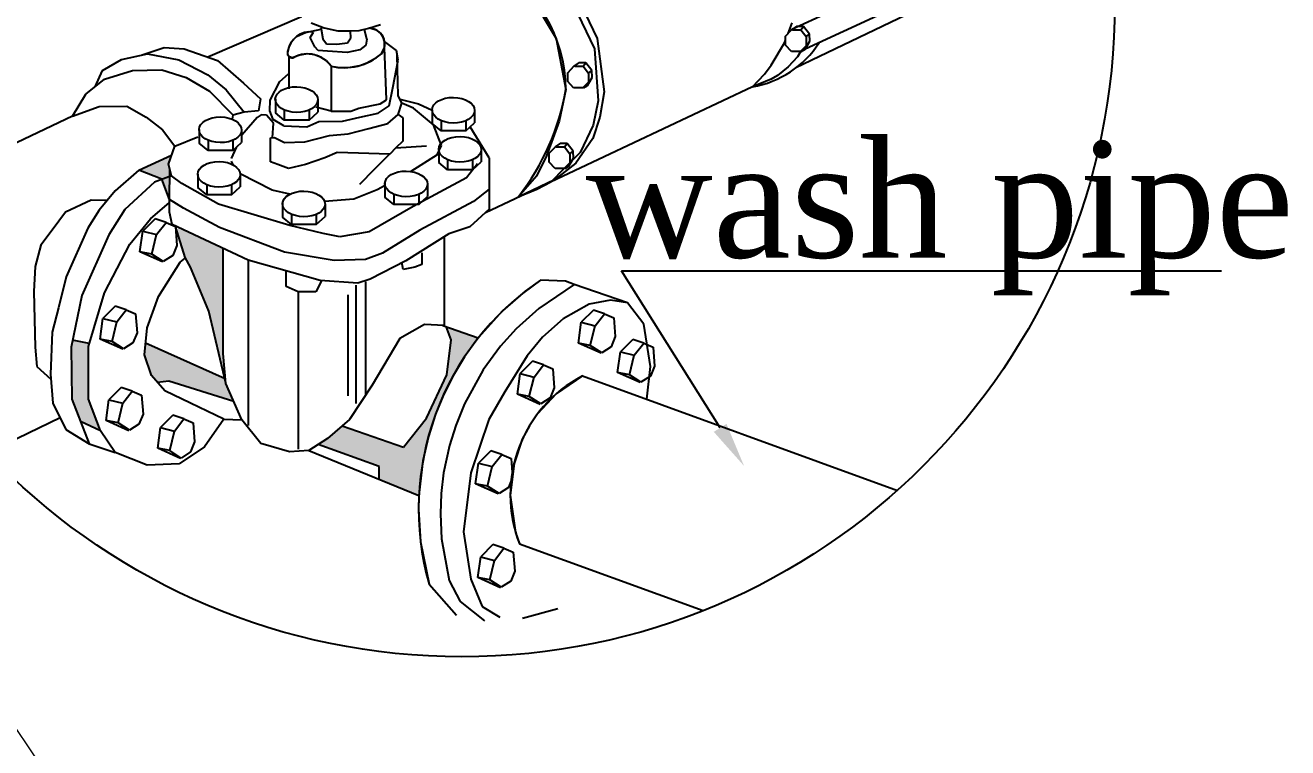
# Model space of a CAD drawing. Header units: inches. Extents: x 1824 to 2531, y 1185 to 2290.
# Drawn here: x 2148.74 to 2176.08, y 1298.76 to 1314.39 of the extents above; entities that cross this region are included whole.
import ezdxf

# ---------------------------------------------------------------- set-up
doc = ezdxf.new("R2010")
doc.units = ezdxf.units.IN
doc.header["$MEASUREMENT"] = 0
doc.layers.add('KHRRBA', color=6, linetype='Continuous')
doc.styles.add('ROMANTIC', font='times.ttf')

msp = doc.modelspace()

# ---------------------------------------------------------------- hatches: boundary and pattern name
at = {"lineweight": 25}
h = msp.add_hatch(color=256, dxfattribs=at)
h.paths.add_polyline_path([(2151.844, 1311.385), (2151.911, 1311.578), (2151.204, 1311.253), (2151.702, 1311.058), (2151.874, 1311.121), (2151.876, 1311.259)])
h.paths.add_polyline_path([(2151.874, 1311.121), (2151.702, 1311.058), (2151.863, 1310.622)])
for points in [[(2153.026, 1309.561), (2152.065, 1310.015), (2152.015, 1309.967), (2152.201, 1309.362), (2152.319, 1309.156), (2152.716, 1308.201), (2153.057, 1306.748), (2153.074, 1306.741), (2153.026, 1307.287)], [(2156.403, 1304.845), (2156.403, 1304.567), (2157.266, 1304.215, -0.156044), (2158.548, 1307.623), (2157.857, 1307.866), (2157.963, 1307.585), (2157.866, 1306.826), (2157.429, 1305.889), (2156.928, 1305.26), (2155.606, 1305.724), (2155.284, 1305.446), (2155.084, 1305.317)], [(2149.941, 1305.816), (2150.369, 1305.615), (2150.109, 1306.297), (2150.109, 1307.506), (2149.768, 1307.576), (2149.736, 1307.423), (2149.753, 1306.299)], [(2151.348, 1307.511), (2151.323, 1307.262), (2151.477, 1306.809), (2151.604, 1306.661), (2151.851, 1306.691), (2153.258, 1306.246), (2153.083, 1306.637), (2153.082, 1306.642), (2153.057, 1306.748)]]:
    msp.add_hatch(color=256, dxfattribs=at).paths.add_polyline_path(points)

# ---------------------------------------------------------------- linework, layer by layer
for p, q in [((2170.609, 1316.733), (2165.342, 1314.299)), ((2170.794, 1316.262), (2165.63, 1313.874)), ((2169.814, 1315.575), (2165.426, 1313.467)), ((2159.666, 1315.065), (2160.238, 1314.106)), ((2160.412, 1315.249), (2161.065, 1313.882)), ((2160.594, 1315.212), (2161.125, 1314.103)), ((2154.722, 1314.57), (2152.746, 1313.724)), ((2154.932, 1314.446), (2155.212, 1314.335)), ((2165.256, 1314.21), (2165.346, 1314.444)), ((2154.617, 1314.147), (2154.809, 1314.235)), ((2154.809, 1314.235), (2155.146, 1314.308)), ((2154.912, 1314.123), (2154.983, 1314.242)), ((2155.146, 1314.308), (2155.161, 1314.351)), ((2155.146, 1314.308), (2155.185, 1314.1)), ((2155.212, 1314.335), (2155.511, 1314.272)), ((2155.511, 1314.272), (2155.786, 1314.272)), ((2155.786, 1314.272), (2155.975, 1314.278)), ((2155.792, 1314.117), (2155.787, 1314.261)), ((2155.975, 1314.278), (2156.18, 1314.329)), ((2156.134, 1314.088), (2156.089, 1314.299)), ((2156.18, 1314.329), (2156.43, 1314.409)), ((2156.359, 1314.279), (2156.205, 1314.328)), ((2156.438, 1314.215), (2156.359, 1314.279)), ((2156.491, 1314.136), (2156.438, 1314.215)), ((2165.2, 1314.153), (2165.342, 1314.299)), ((2165.338, 1314.295), (2165.454, 1314.372)), ((2165.355, 1314.294), (2165.533, 1314.294)), ((2165.591, 1314.363), (2165.441, 1314.363)), ((2165.533, 1314.294), (2165.591, 1314.363)), ((2165.533, 1314.294), (2165.647, 1314.144)), ((2165.721, 1314.2), (2165.591, 1314.363)), ((2165.647, 1314.144), (2165.721, 1314.2)), ((2165.729, 1314.046), (2165.721, 1314.2)), ((2151.276, 1313.748), (2151.749, 1313.909)), ((2151.749, 1313.909), (2152.185, 1313.88)), ((2154.426, 1313.821), (2154.467, 1313.962)), ((2154.467, 1313.962), (2154.506, 1314.029)), ((2154.506, 1314.029), (2154.617, 1314.147)), ((2155.014, 1313.922), (2154.912, 1314.123)), ((2155.084, 1313.843), (2155.014, 1313.922)), ((2155.185, 1314.1), (2155.266, 1313.987)), ((2155.266, 1313.987), (2155.489, 1313.981)), ((2155.489, 1313.981), (2155.716, 1314.008)), ((2155.716, 1314.008), (2155.792, 1314.117)), ((2156.118, 1313.959), (2155.984, 1313.857)), ((2156.134, 1314.088), (2156.118, 1313.959)), ((2156.455, 1313.773), (2156.519, 1313.91)), ((2156.522, 1314.039), (2156.491, 1314.136)), ((2156.519, 1313.91), (2156.522, 1314.039)), ((2156.561, 1312.774), (2156.519, 1313.91)), ((2156.78, 1313.841), (2156.522, 1314.039)), ((2160.238, 1314.106), (2160.447, 1312.998)), ((2161.125, 1314.103), (2161.274, 1312.95)), ((2164.894, 1313.524), (2165.178, 1314.01)), ((2165.178, 1314.01), (2165.2, 1314.066)), ((2165.2, 1313.962), (2165.2, 1314.153)), ((2165.328, 1313.825), (2165.2, 1313.962)), ((2165.647, 1313.948), (2165.529, 1313.825)), ((2165.63, 1313.874), (2165.729, 1314.046)), ((2165.647, 1314.144), (2165.647, 1313.948)), ((2165.656, 1313.951), (2165.729, 1314.046)), ((2150.418, 1313.411), (2150.824, 1313.65)), ((2150.824, 1313.65), (2151.39, 1313.773)), ((2151.39, 1313.773), (2152.07, 1313.645)), ((2152.07, 1313.645), (2152.696, 1313.318)), ((2152.185, 1313.88), (2152.903, 1313.631)), ((2152.746, 1313.724), (2152.696, 1313.703)), ((2152.903, 1313.631), (2153.464, 1313.137)), ((2154.426, 1313.746), (2154.426, 1313.821)), ((2154.451, 1313.711), (2154.426, 1313.746)), ((2154.451, 1313.711), (2154.451, 1313.015)), ((2154.518, 1313.685), (2154.451, 1313.711)), ((2154.564, 1313.697), (2154.518, 1313.685)), ((2154.687, 1313.746), (2154.564, 1313.697)), ((2154.855, 1313.769), (2154.687, 1313.746)), ((2155.001, 1313.752), (2154.855, 1313.769)), ((2155.151, 1313.695), (2155.001, 1313.752)), ((2155.287, 1313.831), (2155.084, 1313.843)), ((2155.261, 1313.618), (2155.151, 1313.695)), ((2155.711, 1313.804), (2155.287, 1313.831)), ((2155.984, 1313.857), (2155.711, 1313.804)), ((2156.137, 1313.575), (2156.346, 1313.69)), ((2156.346, 1313.69), (2156.455, 1313.773)), ((2156.704, 1313.035), (2156.815, 1313.638)), ((2156.815, 1313.638), (2156.78, 1313.841)), ((2156.818, 1312.87), (2156.797, 1313.739)), ((2161.065, 1313.882), (2161.147, 1312.755)), ((2165.458, 1313.707), (2165.261, 1313.49)), ((2165.529, 1313.825), (2165.328, 1313.825)), ((2165.537, 1313.833), (2165.458, 1313.707)), ((2165.544, 1313.823), (2165.63, 1313.874)), ((2150.255, 1313.06), (2150.418, 1313.411)), ((2150.459, 1313.223), (2151.065, 1313.413)), ((2151.065, 1313.413), (2151.7, 1313.424)), ((2151.7, 1313.424), (2152.227, 1313.258)), ((2155.365, 1313.504), (2155.261, 1313.618)), ((2155.365, 1313.504), (2155.365, 1312.53)), ((2155.365, 1313.504), (2155.556, 1313.476)), ((2155.556, 1313.476), (2155.786, 1313.481)), ((2155.786, 1313.481), (2155.986, 1313.521)), ((2155.986, 1313.521), (2156.137, 1313.575)), ((2160.486, 1313.364), (2160.628, 1313.51)), ((2160.486, 1313.172), (2160.486, 1313.364)), ((2160.624, 1313.505), (2160.74, 1313.583)), ((2160.642, 1313.505), (2160.82, 1313.505)), ((2160.877, 1313.574), (2160.727, 1313.574)), ((2160.82, 1313.505), (2160.877, 1313.574)), ((2160.82, 1313.505), (2160.934, 1313.355)), ((2161.007, 1313.411), (2160.877, 1313.574)), ((2160.934, 1313.355), (2161.007, 1313.411)), ((2160.934, 1313.355), (2160.934, 1313.159)), ((2161.015, 1313.257), (2161.007, 1313.411)), ((2164.747, 1313.335), (2164.894, 1313.524)), ((2165.261, 1313.49), (2165.031, 1313.306)), ((2150.052, 1312.897), (2150.459, 1313.223)), ((2152.227, 1313.258), (2152.732, 1312.965)), ((2152.696, 1313.318), (2153.093, 1312.99)), ((2153.464, 1313.137), (2153.836, 1312.797)), ((2154.048, 1312.773), (2154.254, 1313.175)), ((2154.254, 1313.175), (2154.441, 1313.342)), ((2160.614, 1313.036), (2160.486, 1313.172)), ((2160.934, 1313.159), (2160.815, 1313.036)), ((2160.83, 1313.034), (2160.916, 1313.085)), ((2160.916, 1313.085), (2161.015, 1313.257)), ((2160.942, 1313.162), (2161.015, 1313.257)), ((2164.487, 1313.058), (2164.747, 1313.335)), ((2164.894, 1313.223), (2164.487, 1313.058)), ((2165.031, 1313.306), (2164.894, 1313.223)), ((2149.763, 1312.426), (2150.052, 1312.897)), ((2152.732, 1312.965), (2153.229, 1312.463)), ((2153.093, 1312.99), (2153.479, 1312.512)), ((2156.623, 1312.649), (2156.704, 1313.035)), ((2156.892, 1312.706), (2156.818, 1312.87)), ((2164.487, 1313.058), (2158.705, 1310.333)), ((2160.447, 1312.998), (2160.301, 1312.315)), ((2160.815, 1313.036), (2160.614, 1313.036)), ((2161.274, 1312.95), (2161.185, 1312.403)), ((2149.763, 1312.426), (2150.341, 1312.635)), ((2150.341, 1312.635), (2150.943, 1312.643)), ((2150.943, 1312.643), (2151.36, 1312.399)), ((2153.794, 1312.537), (2153.479, 1312.512)), ((2153.836, 1312.797), (2153.794, 1312.537)), ((2154.038, 1312.538), (2154.048, 1312.773)), ((2154.107, 1312.352), (2154.038, 1312.538)), ((2154.157, 1312.789), (2154.157, 1312.496)), ((2154.351, 1312.558), (2154.351, 1312.338)), ((2154.888, 1312.557), (2154.888, 1312.338)), ((2155.365, 1312.53), (2155.035, 1312.619)), ((2155.076, 1312.777), (2155.076, 1312.51)), ((2155.365, 1312.53), (2155.79, 1312.533)), ((2155.79, 1312.533), (2155.963, 1312.596)), ((2155.963, 1312.596), (2156.427, 1312.69)), ((2156.386, 1312.487), (2156.623, 1312.649)), ((2156.427, 1312.69), (2156.561, 1312.774)), ((2156.815, 1312.46), (2156.892, 1312.706)), ((2156.855, 1312.788), (2157.259, 1312.687)), ((2157.147, 1312.593), (2156.892, 1312.706)), ((2157.583, 1312.235), (2157.147, 1312.593)), ((2157.259, 1312.687), (2157.552, 1312.554)), ((2157.552, 1312.558), (2157.552, 1312.265)), ((2158.471, 1312.546), (2158.471, 1312.279)), ((2161.147, 1312.755), (2161.035, 1312.225)), ((2149.763, 1312.426), (2146.049, 1310.662)), ((2151.36, 1312.399), (2151.715, 1312.126)), ((2153.235, 1312.442), (2153.221, 1312.356)), ((2153.229, 1312.463), (2153.229, 1312.463)), ((2153.479, 1312.512), (2153.235, 1312.442)), ((2153.762, 1312.392), (2153.428, 1312.015)), ((2153.848, 1312.454), (2153.762, 1312.392)), ((2153.966, 1312.447), (2153.848, 1312.454)), ((2154.12, 1312.274), (2153.966, 1312.447)), ((2154.097, 1311.958), (2154.12, 1312.274)), ((2154.343, 1312.216), (2154.107, 1312.352)), ((2154.351, 1312.338), (2154.157, 1312.496)), ((2154.888, 1312.338), (2154.351, 1312.338)), ((2154.838, 1312.195), (2155.101, 1312.311)), ((2154.888, 1312.338), (2155.076, 1312.51)), ((2155.101, 1312.311), (2155.614, 1312.317)), ((2155.614, 1312.317), (2155.989, 1312.4)), ((2155.989, 1312.4), (2156.386, 1312.487)), ((2156.18, 1312.156), (2156.59, 1312.263)), ((2156.59, 1312.263), (2156.815, 1312.46)), ((2156.815, 1312.46), (2156.915, 1312.39)), ((2156.915, 1312.39), (2156.915, 1311.885)), ((2157.746, 1312.107), (2157.552, 1312.265)), ((2157.746, 1312.328), (2157.746, 1312.107)), ((2158.283, 1312.326), (2158.283, 1312.107)), ((2158.283, 1312.107), (2158.471, 1312.279)), ((2160.301, 1312.315), (2160.03, 1311.566)), ((2160.301, 1312.315), (2160.301, 1312.315)), ((2161.185, 1312.403), (2161.03, 1311.937)), ((2151.715, 1312.126), (2151.979, 1311.771)), ((2152.505, 1312.134), (2152.505, 1311.841)), ((2153.424, 1312.122), (2153.424, 1311.855)), ((2154.343, 1312.216), (2154.838, 1312.195)), ((2154.794, 1311.866), (2155.332, 1312.007)), ((2155.332, 1312.007), (2155.734, 1312.04)), ((2155.734, 1312.04), (2156.18, 1312.156)), ((2157.751, 1311.789), (2157.583, 1312.235)), ((2158.283, 1312.107), (2157.746, 1312.107)), ((2158.789, 1311.519), (2158.377, 1312.193)), ((2161.035, 1312.225), (2160.755, 1311.639)), ((2151.844, 1311.385), (2151.979, 1311.771)), ((2151.979, 1311.771), (2152.479, 1311.976)), ((2152.699, 1311.683), (2152.505, 1311.841)), ((2152.699, 1311.904), (2152.699, 1311.683)), ((2153.307, 1311.748), (2153.199, 1311.509)), ((2153.236, 1311.902), (2153.236, 1311.683)), ((2153.236, 1311.683), (2153.424, 1311.855)), ((2154.053, 1311.955), (2154.141, 1311.962)), ((2154.053, 1311.434), (2154.053, 1311.955)), ((2154.141, 1311.962), (2154.352, 1311.853)), ((2154.352, 1311.853), (2154.794, 1311.866)), ((2156.768, 1311.738), (2156.633, 1311.603)), ((2156.915, 1311.885), (2156.768, 1311.738)), ((2156.768, 1311.738), (2157.428, 1311.779)), ((2157.662, 1311.589), (2157.751, 1311.789)), ((2157.693, 1311.712), (2157.693, 1311.419)), ((2160.085, 1311.62), (2160.226, 1311.766)), ((2160.222, 1311.762), (2160.338, 1311.839)), ((2160.24, 1311.761), (2160.418, 1311.761)), ((2160.476, 1311.83), (2160.325, 1311.83)), ((2160.418, 1311.761), (2160.476, 1311.83)), ((2160.418, 1311.761), (2160.532, 1311.611)), ((2160.606, 1311.667), (2160.476, 1311.83)), ((2161.03, 1311.937), (2160.663, 1311.404)), ((2151.204, 1311.253), (2151.911, 1311.578)), ((2153.236, 1311.683), (2152.699, 1311.683)), ((2153.245, 1311.368), (2153.211, 1311.447)), ((2154.211, 1311.375), (2154.053, 1311.434)), ((2155.231, 1311.525), (2154.808, 1311.378)), ((2155.496, 1311.637), (2155.231, 1311.525)), ((2155.958, 1311.623), (2155.496, 1311.637)), ((2156.626, 1311.603), (2155.958, 1311.623)), ((2156.626, 1311.603), (2156.298, 1311.268)), ((2157.662, 1311.589), (2157.093, 1311.227)), ((2157.887, 1311.482), (2157.887, 1311.262)), ((2158.424, 1311.48), (2158.424, 1311.262)), ((2158.424, 1311.262), (2158.612, 1311.434)), ((2158.612, 1311.701), (2158.612, 1311.434)), ((2158.789, 1311.519), (2158.789, 1310.844)), ((2160.03, 1311.566), (2159.81, 1311.126)), ((2160.085, 1311.429), (2160.085, 1311.62)), ((2160.755, 1311.639), (2160.413, 1311.292)), ((2160.514, 1311.341), (2160.613, 1311.513)), ((2160.532, 1311.611), (2160.606, 1311.667)), ((2160.532, 1311.611), (2160.532, 1311.415)), ((2160.54, 1311.418), (2160.613, 1311.513)), ((2160.613, 1311.513), (2160.606, 1311.667)), ((2151.204, 1311.253), (2150.688, 1310.804)), ((2151.702, 1311.058), (2151.204, 1311.253)), ((2151.909, 1311.134), (2151.844, 1311.385)), ((2151.863, 1310.622), (2151.876, 1311.259)), ((2152.477, 1311.171), (2152.477, 1310.878)), ((2154.089, 1310.819), (2153.396, 1311.173)), ((2153.396, 1311.159), (2153.396, 1310.892)), ((2154.439, 1311.288), (2154.211, 1311.375)), ((2154.808, 1311.378), (2154.439, 1311.288)), ((2156.298, 1311.268), (2155.981, 1310.944)), ((2157.887, 1311.262), (2157.693, 1311.419)), ((2158.424, 1311.262), (2157.887, 1311.262)), ((2158.536, 1311.392), (2158.295, 1311.087)), ((2160.212, 1311.292), (2160.085, 1311.429)), ((2160.413, 1311.292), (2160.12, 1310.995)), ((2160.663, 1311.404), (2160.2, 1311.046)), ((2160.413, 1311.292), (2160.212, 1311.292)), ((2160.532, 1311.415), (2160.413, 1311.292)), ((2160.428, 1311.29), (2160.514, 1311.341)), ((2151.54, 1310.998), (2150.899, 1310.401)), ((2151.909, 1311.134), (2151.54, 1310.998)), ((2151.863, 1310.622), (2151.702, 1311.058)), ((2152.13, 1310.968), (2151.909, 1311.134)), ((2152.924, 1310.521), (2152.13, 1310.968)), ((2152.671, 1310.941), (2152.671, 1310.72)), ((2153.208, 1310.939), (2153.208, 1310.72)), ((2153.208, 1310.72), (2153.396, 1310.892)), ((2156.534, 1310.923), (2156.359, 1310.827)), ((2156.53, 1310.964), (2156.53, 1310.671)), ((2158.295, 1311.087), (2157.139, 1310.466)), ((2157.449, 1310.952), (2157.449, 1310.685)), ((2159.81, 1311.126), (2159.412, 1310.674)), ((2160.2, 1311.046), (2159.412, 1310.674)), ((2160.12, 1310.995), (2159.819, 1310.836)), ((2150.688, 1310.804), (2150.341, 1310.389)), ((2152.166, 1310.43), (2151.863, 1310.622)), ((2151.868, 1310.344), (2151.863, 1310.622)), ((2152.671, 1310.72), (2152.477, 1310.878)), ((2153.208, 1310.72), (2152.671, 1310.72)), ((2154.473, 1310.737), (2154.089, 1310.819)), ((2155.853, 1310.624), (2155.221, 1310.58)), ((2156.359, 1310.827), (2155.853, 1310.624)), ((2156.724, 1310.513), (2156.53, 1310.671)), ((2156.724, 1310.734), (2156.724, 1310.513)), ((2157.261, 1310.732), (2157.261, 1310.513)), ((2157.261, 1310.513), (2157.449, 1310.685)), ((2158.789, 1310.844), (2158.448, 1310.579)), ((2158.789, 1310.844), (2158.789, 1310.41)), ((2159.819, 1310.836), (2159.412, 1310.674)), ((2149.614, 1310.346), (2149.327, 1309.959)), ((2150.173, 1310.603), (2149.614, 1310.346)), ((2150.341, 1310.389), (2150.099, 1309.997)), ((2150.514, 1310.596), (2150.173, 1310.603)), ((2150.454, 1310.563), (2150.479, 1310.554)), ((2150.899, 1310.401), (2150.551, 1309.853)), ((2151.457, 1310.199), (2151.864, 1310.558)), ((2151.926, 1310.08), (2151.868, 1310.344)), ((2152.948, 1310.013), (2152.166, 1310.43)), ((2154.469, 1310.059), (2152.924, 1310.521)), ((2154.313, 1310.53), (2154.313, 1310.237)), ((2155.232, 1310.518), (2155.232, 1310.251)), ((2157.139, 1310.466), (2156.186, 1309.92)), ((2157.261, 1310.513), (2156.724, 1310.513)), ((2158.448, 1310.579), (2157.286, 1309.96)), ((2158.789, 1310.41), (2158.365, 1310.025)), ((2151.007, 1309.657), (2151.457, 1310.199)), ((2151.552, 1310.203), (2151.285, 1309.937)), ((2151.79, 1310.123), (2151.552, 1310.203)), ((2151.585, 1309.861), (2151.79, 1310.123)), ((2151.79, 1310.123), (2151.992, 1310.036)), ((2153.566, 1309.306), (2151.926, 1310.08)), ((2154.507, 1310.08), (2154.313, 1310.237)), ((2154.507, 1310.3), (2154.507, 1310.08)), ((2155.044, 1310.08), (2154.507, 1310.08)), ((2155.044, 1310.298), (2155.044, 1310.08)), ((2155.044, 1310.08), (2155.232, 1310.251)), ((2149.327, 1309.959), (2149.083, 1309.63)), ((2150.099, 1309.997), (2149.628, 1308.946)), ((2150.551, 1309.853), (2149.967, 1308.545)), ((2151.224, 1309.488), (2151.285, 1309.937)), ((2151.285, 1309.937), (2151.585, 1309.861)), ((2151.483, 1309.438), (2151.585, 1309.861)), ((2151.992, 1310.036), (2152.023, 1309.628)), ((2152.201, 1309.362), (2151.994, 1310.035)), ((2154.352, 1309.482), (2152.948, 1310.013)), ((2155.191, 1309.886), (2154.469, 1310.059)), ((2155.552, 1309.814), (2155.191, 1309.886)), ((2156.186, 1309.92), (2155.552, 1309.814)), ((2157.286, 1309.96), (2156.479, 1309.459)), ((2157.911, 1309.874), (2156.981, 1309.295)), ((2157.81, 1309.824), (2157.81, 1307.867)), ((2158.365, 1310.025), (2157.911, 1309.874)), ((2149.083, 1309.63), (2148.954, 1309.172)), ((2150.459, 1308.603), (2151.007, 1309.657)), ((2152.023, 1309.628), (2151.935, 1309.409)), ((2153.026, 1307.287), (2153.026, 1309.561)), ((2151.715, 1309.268), (2151.224, 1309.488)), ((2151.483, 1309.438), (2151.224, 1309.488)), ((2151.731, 1309.278), (2151.483, 1309.438)), ((2151.627, 1308.52), (2152.093, 1309.266)), ((2151.935, 1309.409), (2151.731, 1309.278)), ((2152.093, 1309.266), (2152.201, 1309.347)), ((2152.319, 1309.156), (2152.201, 1309.362)), ((2153.566, 1309.306), (2153.566, 1305.73)), ((2155.13, 1308.867), (2153.566, 1309.306)), ((2155.429, 1309.299), (2154.352, 1309.482)), ((2156.106, 1309.322), (2155.429, 1309.299)), ((2156.479, 1309.459), (2156.106, 1309.322)), ((2156.981, 1309.295), (2156.209, 1308.898)), ((2156.925, 1309.108), (2156.894, 1309.263)), ((2157.33, 1309.465), (2157.33, 1309.216)), ((2148.954, 1309.172), (2148.926, 1308.628)), ((2152.716, 1308.201), (2152.319, 1309.156)), ((2154.394, 1308.738), (2154.394, 1309.077)), ((2157.174, 1309.154), (2156.925, 1309.108)), ((2157.33, 1309.216), (2157.174, 1309.154)), ((2163.786, 1305.678), (2161.65, 1309.078)), ((2161.65, 1309.078), (2174.644, 1309.073)), ((2149.628, 1308.946), (2149.459, 1308.274)), ((2154.649, 1308.625), (2154.394, 1308.738)), ((2155.157, 1308.859), (2155.032, 1308.625)), ((2155.94, 1308.811), (2155.13, 1308.867)), ((2155.896, 1308.766), (2155.896, 1306.202)), ((2156.209, 1308.898), (2155.94, 1308.811)), ((2156.109, 1308.842), (2156.109, 1306.399)), ((2159.897, 1308.872), (2159.568, 1308.634)), ((2160.627, 1308.784), (2159.858, 1308.261)), ((2160.44, 1308.85), (2159.897, 1308.872)), ((2160.627, 1308.784), (2160.44, 1308.85)), ((2161.778, 1308.382), (2160.627, 1308.784)), ((2148.926, 1308.628), (2148.955, 1307.423)), ((2149.967, 1308.545), (2149.736, 1307.423)), ((2150.109, 1307.442), (2150.459, 1308.603)), ((2151.382, 1307.844), (2151.627, 1308.52)), ((2155.032, 1308.625), (2154.649, 1308.625)), ((2154.649, 1308.625), (2154.649, 1305.215)), ((2155.729, 1308.554), (2155.729, 1306.369)), ((2159.568, 1308.634), (2159.078, 1308.209)), ((2161.413, 1308.442), (2160.948, 1308.354)), ((2161.778, 1308.382), (2161.413, 1308.442)), ((2149.459, 1308.274), (2149.324, 1307.752)), ((2150.692, 1308.313), (2150.425, 1308.048)), ((2150.929, 1308.234), (2150.692, 1308.313)), ((2150.725, 1307.971), (2150.929, 1308.234)), ((2150.929, 1308.234), (2151.132, 1308.146)), ((2153.082, 1306.642), (2152.716, 1308.201)), ((2159.078, 1308.209), (2158.548, 1307.623)), ((2159.858, 1308.261), (2159.369, 1307.818)), ((2160.948, 1308.354), (2160.385, 1308.041)), ((2161.045, 1308.227), (2160.778, 1307.962)), ((2161.282, 1308.148), (2161.045, 1308.227)), ((2162.138, 1307.92), (2161.778, 1308.382)), ((2150.364, 1307.598), (2150.425, 1308.048)), ((2150.425, 1308.048), (2150.725, 1307.971)), ((2150.623, 1307.549), (2150.725, 1307.971)), ((2151.132, 1308.146), (2151.163, 1307.738)), ((2157.385, 1307.918), (2156.849, 1307.614)), ((2157.81, 1307.89), (2157.385, 1307.918)), ((2157.785, 1307.891), (2158.548, 1307.623)), ((2160.385, 1308.041), (2159.94, 1307.639)), ((2160.717, 1307.513), (2160.778, 1307.962)), ((2160.778, 1307.962), (2161.078, 1307.886)), ((2160.976, 1307.463), (2161.078, 1307.886)), ((2161.078, 1307.886), (2161.282, 1308.148)), ((2161.282, 1308.148), (2161.485, 1308.061)), ((2161.485, 1308.061), (2161.516, 1307.653)), ((2162.282, 1307.009), (2162.138, 1307.92)), ((2149.324, 1307.752), (2149.286, 1306.842)), ((2151.163, 1307.738), (2151.075, 1307.52)), ((2151.323, 1307.262), (2151.382, 1307.844)), ((2156.849, 1307.614), (2156.256, 1306.602)), ((2157.963, 1307.585), (2157.853, 1307.875)), ((2158.548, 1307.623), (2158.253, 1307.217)), ((2159.369, 1307.818), (2159.034, 1307.446)), ((2159.94, 1307.639), (2159.608, 1307.238)), ((2161.516, 1307.653), (2161.428, 1307.434)), ((2148.955, 1307.423), (2148.991, 1307.008)), ((2149.736, 1307.423), (2149.753, 1306.299)), ((2150.127, 1307.502), (2149.768, 1307.576)), ((2150.109, 1306.297), (2150.109, 1307.442)), ((2150.623, 1307.549), (2150.364, 1307.598)), ((2150.855, 1307.378), (2150.364, 1307.598)), ((2150.871, 1307.388), (2150.623, 1307.549)), ((2151.075, 1307.52), (2150.871, 1307.388)), ((2153.074, 1306.741), (2151.348, 1307.511)), ((2157.866, 1306.826), (2157.963, 1307.585)), ((2159.034, 1307.446), (2158.657, 1306.932)), ((2160.976, 1307.463), (2160.717, 1307.513)), ((2161.208, 1307.293), (2160.717, 1307.513)), ((2161.224, 1307.303), (2160.976, 1307.463)), ((2161.428, 1307.434), (2161.224, 1307.303)), ((2161.894, 1307.591), (2161.628, 1307.326)), ((2162.132, 1307.512), (2161.894, 1307.591)), ((2161.927, 1307.25), (2162.132, 1307.512)), ((2162.132, 1307.512), (2162.334, 1307.425)), ((2162.334, 1307.425), (2162.365, 1307.017)), ((2151.477, 1306.809), (2151.323, 1307.262)), ((2153.083, 1306.637), (2153.026, 1307.287)), ((2158.253, 1307.217), (2157.992, 1306.784)), ((2159.608, 1307.238), (2159.127, 1306.455)), ((2159.724, 1307.12), (2159.457, 1306.855)), ((2159.961, 1307.041), (2159.724, 1307.12)), ((2161.567, 1306.877), (2161.628, 1307.326)), ((2161.628, 1307.326), (2161.927, 1307.25)), ((2161.825, 1306.827), (2161.927, 1307.25)), ((2148.991, 1307.008), (2149.296, 1306.734)), ((2149.286, 1306.842), (2149.343, 1306.21)), ((2151.762, 1306.478), (2151.477, 1306.809)), ((2157.429, 1305.889), (2157.866, 1306.826)), ((2158.657, 1306.932), (2158.253, 1306.199)), ((2159.396, 1306.406), (2159.457, 1306.855)), ((2159.457, 1306.855), (2159.757, 1306.779)), ((2159.757, 1306.779), (2159.961, 1307.041)), ((2159.961, 1307.041), (2160.164, 1306.953)), ((2160.164, 1306.953), (2160.195, 1306.545)), ((2160.804, 1306.803), (2160.236, 1306.414)), ((2160.804, 1306.803), (2167.623, 1304.326)), ((2161.825, 1306.827), (2161.567, 1306.877)), ((2162.057, 1306.657), (2161.567, 1306.877)), ((2162.073, 1306.667), (2161.825, 1306.827)), ((2162.278, 1306.798), (2162.073, 1306.667)), ((2162.197, 1306.297), (2162.282, 1307.009)), ((2162.365, 1307.017), (2162.278, 1306.798)), ((2150.821, 1306.552), (2150.554, 1306.287)), ((2151.058, 1306.473), (2150.821, 1306.552)), ((2151.851, 1306.691), (2151.604, 1306.661)), ((2153.258, 1306.246), (2151.851, 1306.691)), ((2153.433, 1305.855), (2153.083, 1306.637)), ((2156.256, 1306.602), (2155.759, 1305.856)), ((2157.992, 1306.784), (2157.782, 1306.36)), ((2159.655, 1306.356), (2159.757, 1306.779)), ((2160.195, 1306.545), (2160.107, 1306.327)), ((2149.753, 1306.299), (2150.129, 1305.333)), ((2150.369, 1305.615), (2150.109, 1306.297)), ((2150.493, 1305.838), (2150.554, 1306.287)), ((2150.554, 1306.287), (2150.854, 1306.21)), ((2150.854, 1306.21), (2151.058, 1306.473)), ((2151.058, 1306.473), (2151.261, 1306.385)), ((2151.261, 1306.385), (2151.292, 1305.977)), ((2152.319, 1306.21), (2151.762, 1306.478)), ((2157.782, 1306.36), (2157.624, 1305.974)), ((2159.127, 1306.455), (2158.779, 1305.861)), ((2159.655, 1306.356), (2159.396, 1306.406)), ((2159.887, 1306.185), (2159.396, 1306.406)), ((2159.903, 1306.196), (2159.655, 1306.356)), ((2160.236, 1306.414), (2159.835, 1305.985)), ((2160.107, 1306.327), (2159.903, 1306.196)), ((2149.343, 1306.21), (2149.621, 1305.645)), ((2150.752, 1305.788), (2150.854, 1306.21)), ((2151.292, 1305.977), (2151.204, 1305.759)), ((2153.041, 1305.863), (2152.319, 1306.21)), ((2157.624, 1305.974), (2157.47, 1305.491)), ((2158.253, 1306.199), (2158.063, 1305.731)), ((2159.835, 1305.985), (2159.656, 1305.721)), ((2149.5, 1305.892), (2147.935, 1305.138)), ((2150.369, 1305.615), (2149.941, 1305.816)), ((2150.752, 1305.788), (2150.493, 1305.838)), ((2150.984, 1305.617), (2150.493, 1305.838)), ((2151, 1305.627), (2150.752, 1305.788)), ((2151.204, 1305.759), (2151, 1305.627)), ((2151.939, 1305.951), (2151.672, 1305.685)), ((2152.177, 1305.871), (2151.939, 1305.951)), ((2151.972, 1305.609), (2152.177, 1305.871)), ((2152.177, 1305.871), (2152.379, 1305.784)), ((2152.379, 1305.784), (2152.41, 1305.376)), ((2153.041, 1305.863), (2152.62, 1305.269)), ((2153.041, 1305.863), (2153.433, 1305.855)), ((2153.844, 1305.341), (2153.433, 1305.855)), ((2155.759, 1305.856), (2155.284, 1305.446)), ((2155.606, 1305.724), (2156.928, 1305.26)), ((2156.928, 1305.26), (2157.429, 1305.889)), ((2158.063, 1305.731), (2157.928, 1305.298)), ((2158.779, 1305.861), (2158.386, 1304.708)), ((2159.656, 1305.721), (2159.504, 1305.431)), ((2149.621, 1305.645), (2150.129, 1305.333)), ((2150.69, 1305.146), (2150.369, 1305.615)), ((2151.611, 1305.236), (2151.672, 1305.685)), ((2151.672, 1305.685), (2151.972, 1305.609)), ((2151.87, 1305.186), (2151.972, 1305.609)), ((2155.284, 1305.446), (2154.883, 1305.189)), ((2157.47, 1305.491), (2157.351, 1304.962)), ((2159.504, 1305.431), (2159.324, 1304.91)), ((2150.129, 1305.333), (2150.69, 1305.146)), ((2151.383, 1304.874), (2150.69, 1305.146)), ((2152.102, 1305.016), (2151.611, 1305.236)), ((2151.87, 1305.186), (2151.611, 1305.236)), ((2152.118, 1305.026), (2151.87, 1305.186)), ((2152.62, 1305.269), (2152.076, 1304.899)), ((2152.323, 1305.157), (2152.118, 1305.026)), ((2152.41, 1305.376), (2152.323, 1305.157)), ((2154.464, 1305.16), (2153.844, 1305.341)), ((2154.883, 1305.189), (2154.464, 1305.16)), ((2154.883, 1305.189), (2157.266, 1304.215)), ((2156.403, 1304.845), (2155.084, 1305.317)), ((2157.928, 1305.298), (2157.801, 1304.702)), ((2158.82, 1305.183), (2158.554, 1304.918)), ((2159.058, 1305.104), (2158.82, 1305.183)), ((2152.076, 1304.899), (2151.383, 1304.874)), ((2157.351, 1304.962), (2157.266, 1304.215)), ((2158.493, 1304.469), (2158.554, 1304.918)), ((2158.554, 1304.918), (2158.854, 1304.842)), ((2158.854, 1304.842), (2159.058, 1305.104)), ((2159.058, 1305.104), (2159.26, 1305.017)), ((2159.324, 1304.91), (2159.242, 1304.225)), ((2159.26, 1305.017), (2159.291, 1304.609)), ((2156.403, 1304.567), (2156.403, 1304.845)), ((2157.801, 1304.702), (2157.749, 1304.256)), ((2158.386, 1304.708), (2158.233, 1303.429)), ((2158.751, 1304.419), (2158.854, 1304.842)), ((2159.291, 1304.609), (2159.204, 1304.39)), ((2158.984, 1304.249), (2158.493, 1304.469)), ((2158.751, 1304.419), (2158.493, 1304.469)), ((2159, 1304.259), (2158.751, 1304.419)), ((2159.204, 1304.39), (2159, 1304.259)), ((2157.266, 1304.215), (2157.259, 1303.916)), ((2157.749, 1304.256), (2157.732, 1303.815)), ((2159.242, 1304.225), (2159.358, 1303.414)), ((2157.259, 1303.916), (2157.301, 1303.209)), ((2157.732, 1303.815), (2157.757, 1303.274)), ((2157.757, 1303.274), (2157.917, 1302.372)), ((2158.233, 1303.429), (2158.392, 1302.403)), ((2159.358, 1303.414), (2159.441, 1303.169)), ((2157.301, 1303.209), (2157.484, 1302.293)), ((2158.869, 1303.152), (2158.603, 1302.887)), ((2159.107, 1303.073), (2158.869, 1303.152)), ((2158.902, 1302.811), (2159.107, 1303.073)), ((2159.107, 1303.073), (2159.309, 1302.986)), ((2159.309, 1302.986), (2159.34, 1302.578)), ((2159.441, 1303.169), (2163.419, 1301.724)), ((2158.542, 1302.438), (2158.603, 1302.887)), ((2158.603, 1302.887), (2158.902, 1302.811)), ((2158.8, 1302.388), (2158.902, 1302.811)), ((2159.032, 1302.218), (2158.542, 1302.438)), ((2158.8, 1302.388), (2158.542, 1302.438)), ((2159.34, 1302.578), (2159.253, 1302.359)), ((2157.484, 1302.293), (2158.077, 1301.626)), ((2157.484, 1302.293), (2157.484, 1302.293)), ((2157.484, 1302.293), (2157.484, 1302.293)), ((2157.917, 1302.372), (2158.158, 1301.921)), ((2158.392, 1302.403), (2158.632, 1301.811)), ((2159.048, 1302.228), (2158.8, 1302.388)), ((2159.253, 1302.359), (2159.048, 1302.228)), ((2158.158, 1301.921), (2158.687, 1301.5)), ((2158.632, 1301.811), (2159.017, 1301.582)), ((2159.505, 1301.558), (2160.274, 1301.768))]:
    msp.add_line(p, q, dxfattribs=at)
at = {"color": 5, "lineweight": 0}
msp.add_line((2158.212, 1284.843), (2145.332, 1303.938), dxfattribs=at)
at = {"lineweight": 25}
msp.add_circle((2158.197, 1314.859), 14.135, dxfattribs=at)
for centre, radius, start, end in [((2157.235, 1312.965), 3.212, 0.5855, 60.1654), ((2154.915, 1313.753), 0.494, 82.119, 172.0662), ((2156.182, 1313.984), 0.345, 322.2909, 90.269), ((2164.125, 1315.172), 2.144, 279.7002, 327.2838), ((2154.518, 1313.784), 0.0988, 158.1165, 297.9871), ((2154.855, 1313.148), 0.621, 34.9077, 117.9871), ((2155.642, 1314.72), 1.248, 257.1361, 310.5999), ((2155.319, 1313.893), 5.206, 322.0822, 350.0914), ((2163.235, 1303.916), 5.975, 123.9599, 195.7578), ((2162.149, 1304.225), 2.907, 117.5536, 201.3029)]:
    msp.add_arc(centre, radius, start, end, dxfattribs=at)
for centre in [(2154.616, 1312.783), (2158.012, 1312.552), (2152.965, 1312.128), (2158.153, 1311.706), (2152.936, 1311.165), (2156.989, 1310.958), (2154.773, 1310.524)]:
    msp.add_ellipse(centre, major_axis=(0.46, -0.006), ratio=0.603712, dxfattribs=at)
msp.add_solid([(2163.924, 1305.764), (2164.304, 1304.855), (2163.649, 1305.592)], dxfattribs=at)

# ---------------------------------------------------------------- texts
at = {"layer": 'KHRRBA', "color": 0, "linetype": 'Continuous', "style": 'ROMANTIC'}
msp.add_text('wash pipe', height=2.52, dxfattribs=at).set_placement((2160.88, 1309.364))

doc.saveas('drawing.dxf')
